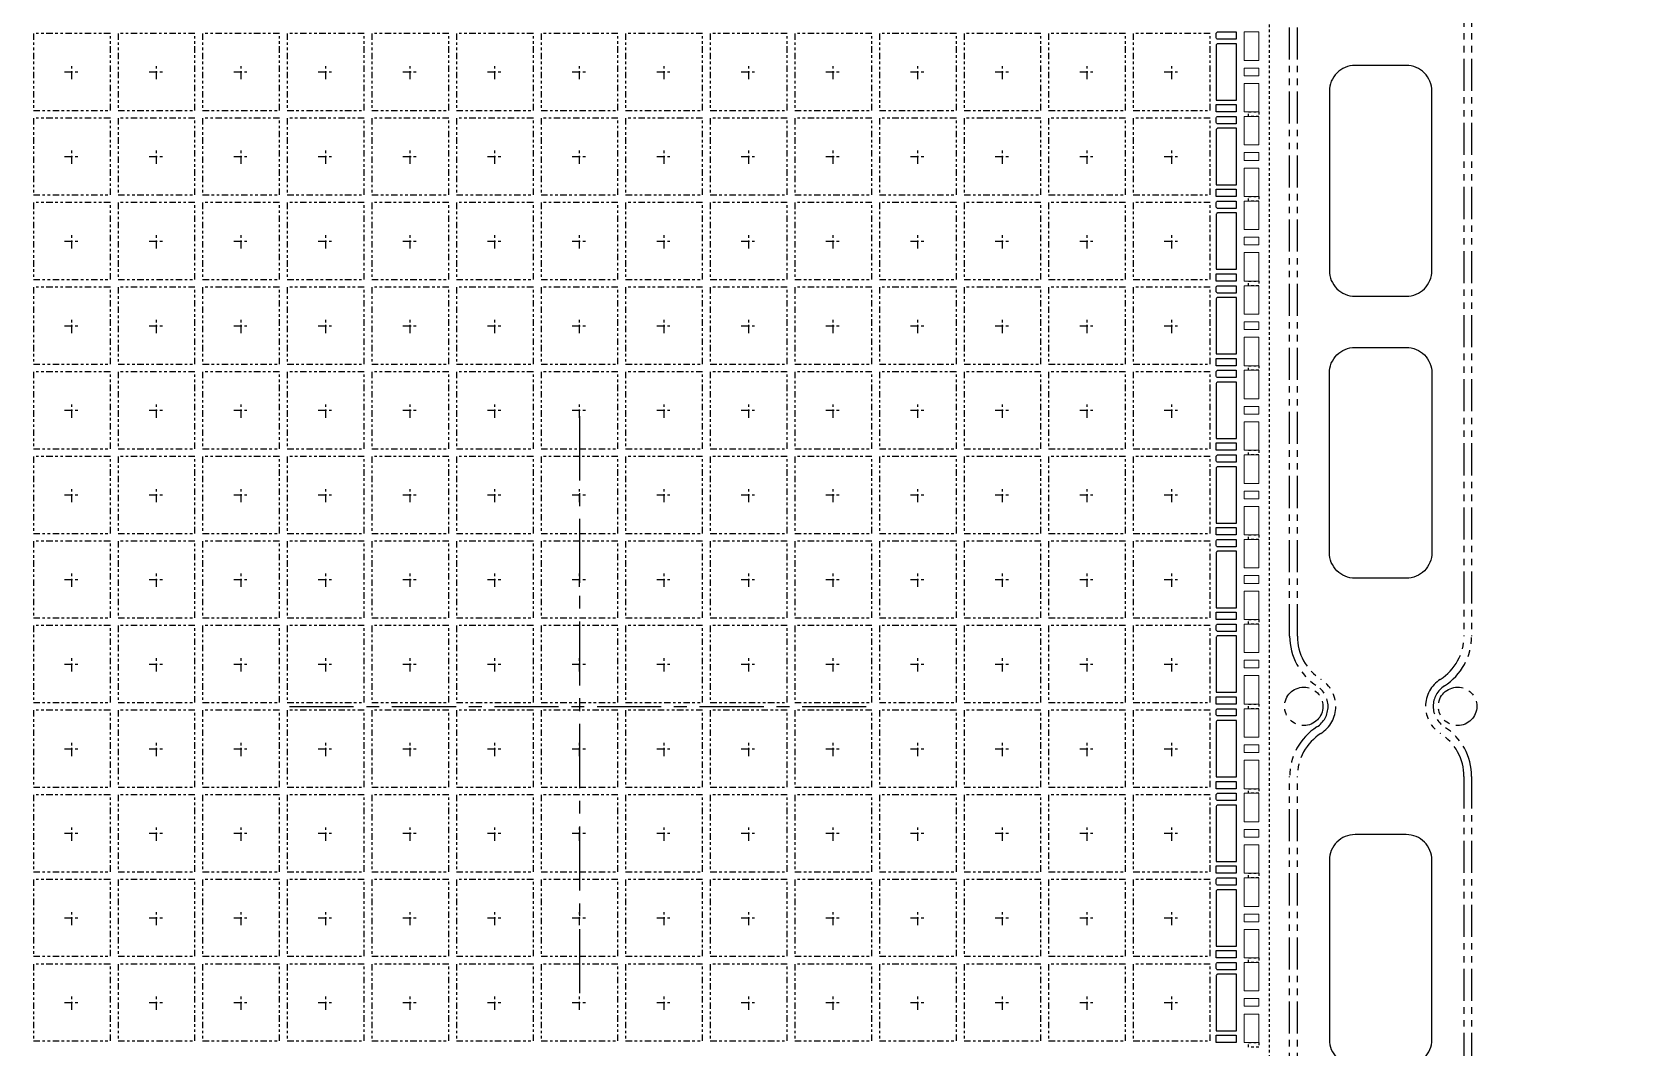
# Model space of a CAD drawing. Extents: x -347 to 20, y -460 to 3.
# Drawn here: x -295.6 to -233.3, y -317 to -277.4 of the extents above; entities that cross this region are included whole.
import ezdxf

# ---------------------------------------------------------------- set-up
doc = ezdxf.new("R2010")
doc.units = 0
doc.header["$MEASUREMENT"] = 0
for name, pattern in [('CENTER', [50.8, 31.75, -6.35, 6.35, -6.35]), ('CENTERX2', [4, 2.5, -0.5, 0.5, -0.5]), ('HIDDEN', [0.375, 0.25, -0.125]), ('PHANTOM', [2.5, 1.25, -0.25, 0.25, -0.25, 0.25, -0.25])]:
    doc.linetypes.add(name, pattern=pattern)
doc.layers.add('1', color=7, linetype='CONTINUOUS')
doc.layers.add('1D', color=4, linetype='CONTINUOUS')

msp = doc.modelspace()

# ---------------------------------------------------------------- linework, layer by layer
at = {"layer": '1'}
for points in [[(-249.3483, -277.7288, -0.4142136), (-249.3983, -277.6788), (-249.3983, -277.4938, -0.4142136), (-249.3483, -277.4438), (-248.6183, -277.4438), (-248.6183, -277.7288)], [(-240.9883, -286.7538), (-240.9883, -279.7538, 0.4142136), (-241.9883, -278.7538), (-243.9883, -278.7538, 0.4142136), (-244.9883, -279.7538), (-244.9883, -286.7538, 0.4142136), (-243.9883, -287.7538), (-241.9883, -287.7538, 0.4142136)], [(-249.3483, -281.0288, -0.4142136), (-249.3983, -280.9788), (-249.3983, -280.7938, -0.4142136), (-249.3483, -280.7438), (-248.6183, -280.7438), (-248.6183, -281.0288)], [(-249.3483, -284.3288, -0.4142136), (-249.3983, -284.2788), (-249.3983, -284.0938, -0.4142136), (-249.3483, -284.0438), (-248.6183, -284.0438), (-248.6183, -284.3288)], [(-249.3483, -287.6288, -0.4142136), (-249.3983, -287.5788), (-249.3983, -287.3938, -0.4142136), (-249.3483, -287.3438), (-248.6183, -287.3438), (-248.6183, -287.6288)], [(-241.9883, -298.7538), (-243.9883, -298.7538, -0.4142136), (-244.9883, -297.7538), (-244.9883, -290.7538, -0.4142136), (-243.9883, -289.7538), (-241.9883, -289.7538, -0.4142136), (-240.9883, -290.7538), (-240.9883, -297.7538, -0.4142136)], [(-249.3483, -290.9288, -0.4142136), (-249.3983, -290.8788), (-249.3983, -290.6938, -0.4142136), (-249.3483, -290.6438), (-248.6183, -290.6438), (-248.6183, -290.9288)], [(-249.3483, -294.2288, -0.4142136), (-249.3983, -294.1788), (-249.3983, -293.9938, -0.4142136), (-249.3483, -293.9438), (-248.6183, -293.9438), (-248.6183, -294.2288)], [(-249.3483, -297.5288, -0.4142136), (-249.3983, -297.4788), (-249.3983, -297.2938, -0.4142136), (-249.3483, -297.2438), (-248.6183, -297.2438), (-248.6183, -297.5288)], [(-249.3483, -300.8288, -0.4142136), (-249.3983, -300.7788), (-249.3983, -300.5938, -0.4142136), (-249.3483, -300.5438), (-248.6183, -300.5438), (-248.6183, -300.8288)], [(-249.3483, -304.1288, -0.4142136), (-249.3983, -304.0788), (-249.3983, -303.8938, -0.4142136), (-249.3483, -303.8438), (-248.6183, -303.8438), (-248.6183, -304.1288)], [(-249.3483, -307.4288, -0.4142136), (-249.3983, -307.3788), (-249.3983, -307.1938, -0.4142136), (-249.3483, -307.1438), (-248.6183, -307.1438), (-248.6183, -307.4288)], [(-243.9883, -317.7538), (-241.9883, -317.7538, 0.4142136), (-240.9883, -316.7538), (-240.9883, -309.7538, 0.4142136), (-241.9883, -308.7538), (-243.9883, -308.7538, 0.4142136), (-244.9883, -309.7538), (-244.9883, -316.7538, 0.4142136)], [(-249.3483, -310.7288, -0.4142136), (-249.3983, -310.6788), (-249.3983, -310.4938, -0.4142136), (-249.3483, -310.4438), (-248.6183, -310.4438), (-248.6183, -310.7288)], [(-249.3483, -314.0288, -0.4142136), (-249.3983, -313.9788), (-249.3983, -313.7938, -0.4142136), (-249.3483, -313.7438), (-248.6183, -313.7438), (-248.6183, -314.0288)]]:
    msp.add_lwpolyline(points, format="xyb", close=True, dxfattribs=at)
at = {"layer": '1', "lineweight": 20}
for points in [[(-247.7383, -278.5538), (-248.3183, -278.5538), (-248.3183, -277.4438), (-247.7383, -277.4438)], [(-247.7383, -279.1538), (-248.3183, -279.1538), (-248.3183, -278.8538), (-247.7383, -278.8538)], [(-248.3183, -279.4538), (-248.3183, -280.5638), (-247.7383, -280.5638), (-247.7383, -279.4538)], [(-247.7383, -281.8538), (-248.3183, -281.8538), (-248.3183, -280.7438), (-247.7383, -280.7438)], [(-247.7383, -282.4538), (-248.3183, -282.4538), (-248.3183, -282.1538), (-247.7383, -282.1538)], [(-248.3183, -282.7538), (-248.3183, -283.8638), (-247.7383, -283.8638), (-247.7383, -282.7538)], [(-247.7383, -285.1538), (-248.3183, -285.1538), (-248.3183, -284.0438), (-247.7383, -284.0438)], [(-247.7383, -285.7538), (-248.3183, -285.7538), (-248.3183, -285.4538), (-247.7383, -285.4538)], [(-248.3183, -286.0538), (-248.3183, -287.1638), (-247.7383, -287.1638), (-247.7383, -286.0538)], [(-247.7383, -288.4538), (-248.3183, -288.4538), (-248.3183, -287.3438), (-247.7383, -287.3438)], [(-247.7383, -289.0538), (-248.3183, -289.0538), (-248.3183, -288.7538), (-247.7383, -288.7538)], [(-248.3183, -289.3538), (-248.3183, -290.4638), (-247.7383, -290.4638), (-247.7383, -289.3538)], [(-247.7383, -291.7538), (-248.3183, -291.7538), (-248.3183, -290.6438), (-247.7383, -290.6438)], [(-247.7383, -292.3538), (-248.3183, -292.3538), (-248.3183, -292.0538), (-247.7383, -292.0538)], [(-248.3183, -292.6538), (-248.3183, -293.7638), (-247.7383, -293.7638), (-247.7383, -292.6538)], [(-247.7383, -295.0538), (-248.3183, -295.0538), (-248.3183, -293.9438), (-247.7383, -293.9438)], [(-247.7383, -295.6538), (-248.3183, -295.6538), (-248.3183, -295.3538), (-247.7383, -295.3538)], [(-248.3183, -295.9538), (-248.3183, -297.0638), (-247.7383, -297.0638), (-247.7383, -295.9538)], [(-247.7383, -298.3538), (-248.3183, -298.3538), (-248.3183, -297.2438), (-247.7383, -297.2438)], [(-247.7383, -298.9538), (-248.3183, -298.9538), (-248.3183, -298.6538), (-247.7383, -298.6538)], [(-248.3183, -299.2538), (-248.3183, -300.3638), (-247.7383, -300.3638), (-247.7383, -299.2538)], [(-247.7383, -301.6538), (-248.3183, -301.6538), (-248.3183, -300.5438), (-247.7383, -300.5438)], [(-247.7383, -302.2538), (-248.3183, -302.2538), (-248.3183, -301.9538), (-247.7383, -301.9538)], [(-248.3183, -302.5538), (-248.3183, -303.6638), (-247.7383, -303.6638), (-247.7383, -302.5538)], [(-247.7383, -304.9538), (-248.3183, -304.9538), (-248.3183, -303.8438), (-247.7383, -303.8438)], [(-247.7383, -305.5538), (-248.3183, -305.5538), (-248.3183, -305.2538), (-247.7383, -305.2538)], [(-248.3183, -305.8538), (-248.3183, -306.9638), (-247.7383, -306.9638), (-247.7383, -305.8538)], [(-247.7383, -308.2538), (-248.3183, -308.2538), (-248.3183, -307.1438), (-247.7383, -307.1438)], [(-247.7383, -308.8538), (-248.3183, -308.8538), (-248.3183, -308.5538), (-247.7383, -308.5538)], [(-248.3183, -309.1538), (-248.3183, -310.2638), (-247.7383, -310.2638), (-247.7383, -309.1538)], [(-247.7383, -311.5538), (-248.3183, -311.5538), (-248.3183, -310.4438), (-247.7383, -310.4438)], [(-247.7383, -312.1538), (-248.3183, -312.1538), (-248.3183, -311.8538), (-247.7383, -311.8538)], [(-248.3183, -312.4538), (-248.3183, -313.5638), (-247.7383, -313.5638), (-247.7383, -312.4538)], [(-247.7383, -314.8538), (-248.3183, -314.8538), (-248.3183, -313.7438), (-247.7383, -313.7438)], [(-247.7383, -315.4538), (-248.3183, -315.4538), (-248.3183, -315.1538), (-247.7383, -315.1538)], [(-248.3183, -315.7538), (-248.3183, -316.8638), (-247.7383, -316.8638), (-247.7383, -315.7538)]]:
    msp.add_lwpolyline(points, close=True, dxfattribs=at)
at = {"layer": '1', "linetype": 'ByBlock'}
for points in [[(-248.6143, -277.9038), (-249.3483, -277.9038, 0.4142136), (-249.3983, -277.9538), (-249.3983, -280.1038), (-248.6143, -280.1038)], [(-248.6143, -281.2038), (-249.3483, -281.2038, 0.4142136), (-249.3983, -281.2538), (-249.3983, -283.4038), (-248.6143, -283.4038)], [(-248.6143, -284.5038), (-249.3483, -284.5038, 0.4142136), (-249.3983, -284.5538), (-249.3983, -286.7038), (-248.6143, -286.7038)], [(-248.6143, -287.8038), (-249.3483, -287.8038, 0.4142136), (-249.3983, -287.8538), (-249.3983, -290.0038), (-248.6143, -290.0038)], [(-248.6143, -291.1038), (-249.3483, -291.1038, 0.4142136), (-249.3983, -291.1538), (-249.3983, -293.3038), (-248.6143, -293.3038)], [(-248.6143, -294.4038), (-249.3483, -294.4038, 0.4142136), (-249.3983, -294.4538), (-249.3983, -296.6038), (-248.6143, -296.6038)], [(-248.6143, -297.7038), (-249.3483, -297.7038, 0.4142136), (-249.3983, -297.7538), (-249.3983, -299.9038), (-248.6143, -299.9038)], [(-248.6143, -301.0038), (-249.3483, -301.0038, 0.4142136), (-249.3983, -301.0538), (-249.3983, -303.2038), (-248.6143, -303.2038)], [(-248.6143, -304.3038), (-249.3483, -304.3038, 0.4142136), (-249.3983, -304.3538), (-249.3983, -306.5038), (-248.6143, -306.5038)], [(-248.6143, -307.6038), (-249.3483, -307.6038, 0.4142136), (-249.3983, -307.6538), (-249.3983, -309.8038), (-248.6143, -309.8038)], [(-248.6143, -310.9038), (-249.3483, -310.9038, 0.4142136), (-249.3983, -310.9538), (-249.3983, -313.1038), (-248.6143, -313.1038)], [(-248.6143, -314.2038), (-249.3483, -314.2038, 0.4142136), (-249.3983, -314.2538), (-249.3983, -316.4038), (-248.6143, -316.4038)]]:
    msp.add_lwpolyline(points, format="xyb", close=True, dxfattribs=at)
at = {"layer": '1'}
for points in [[(-249.3983, -280.2788), (-248.6183, -280.2788), (-248.6183, -280.5638), (-249.3983, -280.5638)], [(-249.3983, -283.5788), (-248.6183, -283.5788), (-248.6183, -283.8638), (-249.3983, -283.8638)], [(-249.3983, -286.8788), (-248.6183, -286.8788), (-248.6183, -287.1638), (-249.3983, -287.1638)], [(-249.3983, -290.1788), (-248.6183, -290.1788), (-248.6183, -290.4638), (-249.3983, -290.4638)], [(-249.3983, -293.4788), (-248.6183, -293.4788), (-248.6183, -293.7638), (-249.3983, -293.7638)], [(-249.3983, -296.7788), (-248.6183, -296.7788), (-248.6183, -297.0638), (-249.3983, -297.0638)], [(-249.3983, -300.0788), (-248.6183, -300.0788), (-248.6183, -300.3638), (-249.3983, -300.3638)], [(-249.3983, -303.3788), (-248.6183, -303.3788), (-248.6183, -303.6638), (-249.3983, -303.6638)], [(-249.3983, -306.6788), (-248.6183, -306.6788), (-248.6183, -306.9638), (-249.3983, -306.9638)], [(-249.3983, -309.9788), (-248.6183, -309.9788), (-248.6183, -310.2638), (-249.3983, -310.2638)], [(-249.3983, -313.2788), (-248.6183, -313.2788), (-248.6183, -313.5638), (-249.3983, -313.5638)], [(-249.3983, -316.5788), (-248.6183, -316.5788), (-248.6183, -316.8638), (-249.3983, -316.8638)]]:
    msp.add_lwpolyline(points, close=True, dxfattribs=at)
at = {"layer": '1D', "linetype": 'CENTER', "ltscale": 0.01}
for p, q in [((-294.0383, -279.2926), (-294.0383, -278.7151)), ((-290.7383, -279.2926), (-290.7383, -278.7151)), ((-287.4383, -279.2926), (-287.4383, -278.7151)), ((-284.1383, -279.2926), (-284.1383, -278.7151)), ((-280.8383, -279.2926), (-280.8383, -278.7151)), ((-277.5383, -279.2926), (-277.5383, -278.7151)), ((-274.2383, -279.2926), (-274.2383, -278.7151)), ((-270.9383, -279.2926), (-270.9383, -278.7151)), ((-267.6383, -279.2926), (-267.6383, -278.7151)), ((-264.3383, -279.2926), (-264.3383, -278.7151)), ((-261.0383, -279.2926), (-261.0383, -278.7151)), ((-257.7383, -279.2926), (-257.7383, -278.7151)), ((-254.4383, -279.2926), (-254.4383, -278.7151)), ((-251.1383, -279.2926), (-251.1383, -278.7151)), ((-294.3271, -279.0038), (-293.7496, -279.0038)), ((-291.0271, -279.0038), (-290.4496, -279.0038)), ((-287.7271, -279.0038), (-287.1496, -279.0038)), ((-284.4271, -279.0038), (-283.8496, -279.0038)), ((-281.1271, -279.0038), (-280.5496, -279.0038)), ((-277.8271, -279.0038), (-277.2496, -279.0038)), ((-274.5271, -279.0038), (-273.9496, -279.0038)), ((-271.2271, -279.0038), (-270.6496, -279.0038)), ((-267.9271, -279.0038), (-267.3496, -279.0038)), ((-264.6271, -279.0038), (-264.0496, -279.0038)), ((-261.3271, -279.0038), (-260.7496, -279.0038)), ((-258.0271, -279.0038), (-257.4496, -279.0038)), ((-254.7271, -279.0038), (-254.1496, -279.0038)), ((-251.4271, -279.0038), (-250.8496, -279.0038)), ((-294.0383, -282.5926), (-294.0383, -282.0151)), ((-290.7383, -282.5926), (-290.7383, -282.0151)), ((-287.4383, -282.5926), (-287.4383, -282.0151)), ((-284.1383, -282.5926), (-284.1383, -282.0151)), ((-280.8383, -282.5926), (-280.8383, -282.0151)), ((-277.5383, -282.5926), (-277.5383, -282.0151)), ((-274.2383, -282.5926), (-274.2383, -282.0151)), ((-270.9383, -282.5926), (-270.9383, -282.0151)), ((-267.6383, -282.5926), (-267.6383, -282.0151)), ((-264.3383, -282.5926), (-264.3383, -282.0151)), ((-261.0383, -282.5926), (-261.0383, -282.0151)), ((-257.7383, -282.5926), (-257.7383, -282.0151)), ((-254.4383, -282.5926), (-254.4383, -282.0151)), ((-251.1383, -282.5926), (-251.1383, -282.0151)), ((-294.3271, -282.3038), (-293.7496, -282.3038)), ((-291.0271, -282.3038), (-290.4496, -282.3038)), ((-287.7271, -282.3038), (-287.1496, -282.3038)), ((-284.4271, -282.3038), (-283.8496, -282.3038)), ((-281.1271, -282.3038), (-280.5496, -282.3038)), ((-277.8271, -282.3038), (-277.2496, -282.3038)), ((-274.5271, -282.3038), (-273.9496, -282.3038)), ((-271.2271, -282.3038), (-270.6496, -282.3038)), ((-267.9271, -282.3038), (-267.3496, -282.3038)), ((-264.6271, -282.3038), (-264.0496, -282.3038)), ((-261.3271, -282.3038), (-260.7496, -282.3038)), ((-258.0271, -282.3038), (-257.4496, -282.3038)), ((-254.7271, -282.3038), (-254.1496, -282.3038)), ((-251.4271, -282.3038), (-250.8496, -282.3038)), ((-294.3271, -285.6038), (-293.7496, -285.6038)), ((-294.0383, -285.8926), (-294.0383, -285.3151)), ((-291.0271, -285.6038), (-290.4496, -285.6038)), ((-290.7383, -285.8926), (-290.7383, -285.3151)), ((-287.7271, -285.6038), (-287.1496, -285.6038)), ((-287.4383, -285.8926), (-287.4383, -285.3151)), ((-284.4271, -285.6038), (-283.8496, -285.6038)), ((-284.1383, -285.8926), (-284.1383, -285.3151)), ((-281.1271, -285.6038), (-280.5496, -285.6038)), ((-280.8383, -285.8926), (-280.8383, -285.3151)), ((-277.8271, -285.6038), (-277.2496, -285.6038)), ((-277.5383, -285.8926), (-277.5383, -285.3151)), ((-274.5271, -285.6038), (-273.9496, -285.6038)), ((-274.2383, -285.8926), (-274.2383, -285.3151)), ((-271.2271, -285.6038), (-270.6496, -285.6038)), ((-270.9383, -285.8926), (-270.9383, -285.3151)), ((-267.9271, -285.6038), (-267.3496, -285.6038)), ((-267.6383, -285.8926), (-267.6383, -285.3151)), ((-264.6271, -285.6038), (-264.0496, -285.6038)), ((-264.3383, -285.8926), (-264.3383, -285.3151)), ((-261.3271, -285.6038), (-260.7496, -285.6038)), ((-261.0383, -285.8926), (-261.0383, -285.3151)), ((-258.0271, -285.6038), (-257.4496, -285.6038)), ((-257.7383, -285.8926), (-257.7383, -285.3151)), ((-254.7271, -285.6038), (-254.1496, -285.6038)), ((-254.4383, -285.8926), (-254.4383, -285.3151)), ((-251.4271, -285.6038), (-250.8496, -285.6038)), ((-251.1383, -285.8926), (-251.1383, -285.3151)), ((-294.0383, -289.1926), (-294.0383, -288.6151)), ((-290.7383, -289.1926), (-290.7383, -288.6151)), ((-287.4383, -289.1926), (-287.4383, -288.6151)), ((-284.1383, -289.1926), (-284.1383, -288.6151)), ((-280.8383, -289.1926), (-280.8383, -288.6151)), ((-277.5383, -289.1926), (-277.5383, -288.6151)), ((-274.2383, -289.1926), (-274.2383, -288.6151)), ((-270.9383, -289.1926), (-270.9383, -288.6151)), ((-267.6383, -289.1926), (-267.6383, -288.6151)), ((-264.3383, -289.1926), (-264.3383, -288.6151)), ((-261.0383, -289.1926), (-261.0383, -288.6151)), ((-257.7383, -289.1926), (-257.7383, -288.6151)), ((-254.4383, -289.1926), (-254.4383, -288.6151)), ((-251.1383, -289.1926), (-251.1383, -288.6151)), ((-294.3271, -288.9038), (-293.7496, -288.9038)), ((-291.0271, -288.9038), (-290.4496, -288.9038)), ((-287.7271, -288.9038), (-287.1496, -288.9038)), ((-284.4271, -288.9038), (-283.8496, -288.9038)), ((-281.1271, -288.9038), (-280.5496, -288.9038)), ((-277.8271, -288.9038), (-277.2496, -288.9038)), ((-274.5271, -288.9038), (-273.9496, -288.9038)), ((-271.2271, -288.9038), (-270.6496, -288.9038)), ((-267.9271, -288.9038), (-267.3496, -288.9038)), ((-264.6271, -288.9038), (-264.0496, -288.9038)), ((-261.3271, -288.9038), (-260.7496, -288.9038)), ((-258.0271, -288.9038), (-257.4496, -288.9038)), ((-254.7271, -288.9038), (-254.1496, -288.9038)), ((-251.4271, -288.9038), (-250.8496, -288.9038)), ((-294.0383, -292.4926), (-294.0383, -291.9151)), ((-290.7383, -292.4926), (-290.7383, -291.9151)), ((-287.4383, -292.4926), (-287.4383, -291.9151)), ((-284.1383, -292.4926), (-284.1383, -291.9151)), ((-280.8383, -292.4926), (-280.8383, -291.9151)), ((-277.5383, -292.4926), (-277.5383, -291.9151)), ((-274.2383, -292.4926), (-274.2383, -291.9151)), ((-270.9383, -292.4926), (-270.9383, -291.9151)), ((-267.6383, -292.4926), (-267.6383, -291.9151)), ((-264.3383, -292.4926), (-264.3383, -291.9151)), ((-261.0383, -292.4926), (-261.0383, -291.9151)), ((-257.7383, -292.4926), (-257.7383, -291.9151)), ((-254.4383, -292.4926), (-254.4383, -291.9151)), ((-251.1383, -292.4926), (-251.1383, -291.9151)), ((-294.3271, -292.2038), (-293.7496, -292.2038)), ((-291.0271, -292.2038), (-290.4496, -292.2038)), ((-287.7271, -292.2038), (-287.1496, -292.2038)), ((-284.4271, -292.2038), (-283.8496, -292.2038)), ((-281.1271, -292.2038), (-280.5496, -292.2038)), ((-277.8271, -292.2038), (-277.2496, -292.2038)), ((-274.5271, -292.2038), (-273.9496, -292.2038)), ((-271.2271, -292.2038), (-270.6496, -292.2038)), ((-267.9271, -292.2038), (-267.3496, -292.2038)), ((-264.6271, -292.2038), (-264.0496, -292.2038)), ((-261.3271, -292.2038), (-260.7496, -292.2038)), ((-258.0271, -292.2038), (-257.4496, -292.2038)), ((-254.7271, -292.2038), (-254.1496, -292.2038)), ((-251.4271, -292.2038), (-250.8496, -292.2038)), ((-294.3271, -295.5038), (-293.7496, -295.5038)), ((-294.0383, -295.7926), (-294.0383, -295.2151)), ((-291.0271, -295.5038), (-290.4496, -295.5038)), ((-290.7383, -295.7926), (-290.7383, -295.2151)), ((-287.7271, -295.5038), (-287.1496, -295.5038)), ((-287.4383, -295.7926), (-287.4383, -295.2151)), ((-284.4271, -295.5038), (-283.8496, -295.5038)), ((-284.1383, -295.7926), (-284.1383, -295.2151)), ((-281.1271, -295.5038), (-280.5496, -295.5038)), ((-280.8383, -295.7926), (-280.8383, -295.2151)), ((-277.8271, -295.5038), (-277.2496, -295.5038)), ((-277.5383, -295.7926), (-277.5383, -295.2151)), ((-274.5271, -295.5038), (-273.9496, -295.5038)), ((-274.2383, -295.7926), (-274.2383, -295.2151)), ((-271.2271, -295.5038), (-270.6496, -295.5038)), ((-270.9383, -295.7926), (-270.9383, -295.2151)), ((-267.9271, -295.5038), (-267.3496, -295.5038)), ((-267.6383, -295.7926), (-267.6383, -295.2151)), ((-264.6271, -295.5038), (-264.0496, -295.5038)), ((-264.3383, -295.7926), (-264.3383, -295.2151)), ((-261.3271, -295.5038), (-260.7496, -295.5038)), ((-261.0383, -295.7926), (-261.0383, -295.2151)), ((-258.0271, -295.5038), (-257.4496, -295.5038)), ((-257.7383, -295.7926), (-257.7383, -295.2151)), ((-254.7271, -295.5038), (-254.1496, -295.5038)), ((-254.4383, -295.7926), (-254.4383, -295.2151)), ((-251.4271, -295.5038), (-250.8496, -295.5038)), ((-251.1383, -295.7926), (-251.1383, -295.2151)), ((-294.3271, -298.8038), (-293.7496, -298.8038)), ((-294.0383, -299.0926), (-294.0383, -298.5151)), ((-291.0271, -298.8038), (-290.4496, -298.8038)), ((-290.7383, -299.0926), (-290.7383, -298.5151)), ((-287.7271, -298.8038), (-287.1496, -298.8038)), ((-287.4383, -299.0926), (-287.4383, -298.5151)), ((-284.4271, -298.8038), (-283.8496, -298.8038)), ((-284.1383, -299.0926), (-284.1383, -298.5151)), ((-281.1271, -298.8038), (-280.5496, -298.8038)), ((-280.8383, -299.0926), (-280.8383, -298.5151)), ((-277.8271, -298.8038), (-277.2496, -298.8038)), ((-277.5383, -299.0926), (-277.5383, -298.5151)), ((-274.5271, -298.8038), (-273.9496, -298.8038)), ((-274.2383, -299.0926), (-274.2383, -298.5151)), ((-271.2271, -298.8038), (-270.6496, -298.8038)), ((-270.9383, -299.0926), (-270.9383, -298.5151)), ((-267.9271, -298.8038), (-267.3496, -298.8038)), ((-267.6383, -299.0926), (-267.6383, -298.5151)), ((-264.6271, -298.8038), (-264.0496, -298.8038)), ((-264.3383, -299.0926), (-264.3383, -298.5151)), ((-261.3271, -298.8038), (-260.7496, -298.8038)), ((-261.0383, -299.0926), (-261.0383, -298.5151)), ((-258.0271, -298.8038), (-257.4496, -298.8038)), ((-257.7383, -299.0926), (-257.7383, -298.5151)), ((-254.7271, -298.8038), (-254.1496, -298.8038)), ((-254.4383, -299.0926), (-254.4383, -298.5151)), ((-251.4271, -298.8038), (-250.8496, -298.8038)), ((-251.1383, -299.0926), (-251.1383, -298.5151)), ((-294.0383, -302.3926), (-294.0383, -301.8151)), ((-290.7383, -302.3926), (-290.7383, -301.8151)), ((-287.4383, -302.3926), (-287.4383, -301.8151)), ((-284.1383, -302.3926), (-284.1383, -301.8151)), ((-280.8383, -302.3926), (-280.8383, -301.8151)), ((-277.5383, -302.3926), (-277.5383, -301.8151)), ((-274.2383, -302.3926), (-274.2383, -301.8151)), ((-270.9383, -302.3926), (-270.9383, -301.8151)), ((-267.6383, -302.3926), (-267.6383, -301.8151)), ((-264.3383, -302.3926), (-264.3383, -301.8151)), ((-261.0383, -302.3926), (-261.0383, -301.8151)), ((-257.7383, -302.3926), (-257.7383, -301.8151)), ((-254.4383, -302.3926), (-254.4383, -301.8151)), ((-251.1383, -302.3926), (-251.1383, -301.8151)), ((-294.3271, -302.1038), (-293.7496, -302.1038)), ((-291.0271, -302.1038), (-290.4496, -302.1038)), ((-287.7271, -302.1038), (-287.1496, -302.1038)), ((-284.4271, -302.1038), (-283.8496, -302.1038)), ((-281.1271, -302.1038), (-280.5496, -302.1038)), ((-277.8271, -302.1038), (-277.2496, -302.1038)), ((-274.5271, -302.1038), (-273.9496, -302.1038)), ((-271.2271, -302.1038), (-270.6496, -302.1038)), ((-267.9271, -302.1038), (-267.3496, -302.1038)), ((-264.6271, -302.1038), (-264.0496, -302.1038)), ((-261.3271, -302.1038), (-260.7496, -302.1038)), ((-258.0271, -302.1038), (-257.4496, -302.1038)), ((-254.7271, -302.1038), (-254.1496, -302.1038)), ((-251.4271, -302.1038), (-250.8496, -302.1038)), ((-294.3271, -305.4038), (-293.7496, -305.4038)), ((-294.0383, -305.6926), (-294.0383, -305.1151)), ((-291.0271, -305.4038), (-290.4496, -305.4038)), ((-290.7383, -305.6926), (-290.7383, -305.1151)), ((-287.7271, -305.4038), (-287.1496, -305.4038)), ((-287.4383, -305.6926), (-287.4383, -305.1151)), ((-284.4271, -305.4038), (-283.8496, -305.4038)), ((-284.1383, -305.6926), (-284.1383, -305.1151)), ((-281.1271, -305.4038), (-280.5496, -305.4038)), ((-280.8383, -305.6926), (-280.8383, -305.1151)), ((-277.8271, -305.4038), (-277.2496, -305.4038)), ((-277.5383, -305.6926), (-277.5383, -305.1151)), ((-274.5271, -305.4038), (-273.9496, -305.4038)), ((-274.2383, -305.6926), (-274.2383, -305.1151)), ((-271.2271, -305.4038), (-270.6496, -305.4038)), ((-270.9383, -305.6926), (-270.9383, -305.1151)), ((-267.9271, -305.4038), (-267.3496, -305.4038)), ((-267.6383, -305.6926), (-267.6383, -305.1151)), ((-264.6271, -305.4038), (-264.0496, -305.4038)), ((-264.3383, -305.6926), (-264.3383, -305.1151)), ((-261.3271, -305.4038), (-260.7496, -305.4038)), ((-261.0383, -305.6926), (-261.0383, -305.1151)), ((-258.0271, -305.4038), (-257.4496, -305.4038)), ((-257.7383, -305.6926), (-257.7383, -305.1151)), ((-254.7271, -305.4038), (-254.1496, -305.4038)), ((-254.4383, -305.6926), (-254.4383, -305.1151)), ((-251.4271, -305.4038), (-250.8496, -305.4038)), ((-251.1383, -305.6926), (-251.1383, -305.1151)), ((-294.3271, -308.7038), (-293.7496, -308.7038)), ((-294.0383, -308.9926), (-294.0383, -308.4151)), ((-291.0271, -308.7038), (-290.4496, -308.7038)), ((-290.7383, -308.9926), (-290.7383, -308.4151)), ((-287.7271, -308.7038), (-287.1496, -308.7038)), ((-287.4383, -308.9926), (-287.4383, -308.4151)), ((-284.4271, -308.7038), (-283.8496, -308.7038)), ((-284.1383, -308.9926), (-284.1383, -308.4151)), ((-281.1271, -308.7038), (-280.5496, -308.7038)), ((-280.8383, -308.9926), (-280.8383, -308.4151)), ((-277.8271, -308.7038), (-277.2496, -308.7038)), ((-277.5383, -308.9926), (-277.5383, -308.4151)), ((-274.5271, -308.7038), (-273.9496, -308.7038)), ((-274.2383, -308.9926), (-274.2383, -308.4151)), ((-271.2271, -308.7038), (-270.6496, -308.7038)), ((-270.9383, -308.9926), (-270.9383, -308.4151)), ((-267.9271, -308.7038), (-267.3496, -308.7038)), ((-267.6383, -308.9926), (-267.6383, -308.4151)), ((-264.6271, -308.7038), (-264.0496, -308.7038)), ((-264.3383, -308.9926), (-264.3383, -308.4151)), ((-261.3271, -308.7038), (-260.7496, -308.7038)), ((-261.0383, -308.9926), (-261.0383, -308.4151)), ((-258.0271, -308.7038), (-257.4496, -308.7038)), ((-257.7383, -308.9926), (-257.7383, -308.4151)), ((-254.7271, -308.7038), (-254.1496, -308.7038)), ((-254.4383, -308.9926), (-254.4383, -308.4151)), ((-251.4271, -308.7038), (-250.8496, -308.7038)), ((-251.1383, -308.9926), (-251.1383, -308.4151)), ((-294.0383, -312.2926), (-294.0383, -311.7151)), ((-290.7383, -312.2926), (-290.7383, -311.7151)), ((-287.4383, -312.2926), (-287.4383, -311.7151)), ((-284.1383, -312.2926), (-284.1383, -311.7151)), ((-280.8383, -312.2926), (-280.8383, -311.7151)), ((-277.5383, -312.2926), (-277.5383, -311.7151)), ((-274.2383, -312.2926), (-274.2383, -311.7151)), ((-270.9383, -312.2926), (-270.9383, -311.7151)), ((-267.6383, -312.2926), (-267.6383, -311.7151)), ((-264.3383, -312.2926), (-264.3383, -311.7151)), ((-261.0383, -312.2926), (-261.0383, -311.7151)), ((-257.7383, -312.2926), (-257.7383, -311.7151)), ((-254.4383, -312.2926), (-254.4383, -311.7151)), ((-251.1383, -312.2926), (-251.1383, -311.7151)), ((-294.3271, -312.0038), (-293.7496, -312.0038)), ((-291.0271, -312.0038), (-290.4496, -312.0038)), ((-287.7271, -312.0038), (-287.1496, -312.0038)), ((-284.4271, -312.0038), (-283.8496, -312.0038)), ((-281.1271, -312.0038), (-280.5496, -312.0038)), ((-277.8271, -312.0038), (-277.2496, -312.0038)), ((-274.5271, -312.0038), (-273.9496, -312.0038)), ((-271.2271, -312.0038), (-270.6496, -312.0038)), ((-267.9271, -312.0038), (-267.3496, -312.0038)), ((-264.6271, -312.0038), (-264.0496, -312.0038)), ((-261.3271, -312.0038), (-260.7496, -312.0038)), ((-258.0271, -312.0038), (-257.4496, -312.0038)), ((-254.7271, -312.0038), (-254.1496, -312.0038)), ((-251.4271, -312.0038), (-250.8496, -312.0038)), ((-294.0383, -315.5926), (-294.0383, -315.0151)), ((-290.7383, -315.5926), (-290.7383, -315.0151)), ((-287.4383, -315.5926), (-287.4383, -315.0151)), ((-284.1383, -315.5926), (-284.1383, -315.0151)), ((-280.8383, -315.5926), (-280.8383, -315.0151)), ((-277.5383, -315.5926), (-277.5383, -315.0151)), ((-274.2383, -315.5926), (-274.2383, -315.0151)), ((-270.9383, -315.5926), (-270.9383, -315.0151)), ((-267.6383, -315.5926), (-267.6383, -315.0151)), ((-264.3383, -315.5926), (-264.3383, -315.0151)), ((-261.0383, -315.5926), (-261.0383, -315.0151)), ((-257.7383, -315.5926), (-257.7383, -315.0151)), ((-254.4383, -315.5926), (-254.4383, -315.0151)), ((-251.1383, -315.5926), (-251.1383, -315.0151)), ((-294.3271, -315.3038), (-293.7496, -315.3038)), ((-291.0271, -315.3038), (-290.4496, -315.3038)), ((-287.7271, -315.3038), (-287.1496, -315.3038)), ((-284.4271, -315.3038), (-283.8496, -315.3038)), ((-281.1271, -315.3038), (-280.5496, -315.3038)), ((-277.8271, -315.3038), (-277.2496, -315.3038)), ((-274.5271, -315.3038), (-273.9496, -315.3038)), ((-271.2271, -315.3038), (-270.6496, -315.3038)), ((-267.9271, -315.3038), (-267.3496, -315.3038)), ((-264.6271, -315.3038), (-264.0496, -315.3038)), ((-261.3271, -315.3038), (-260.7496, -315.3038)), ((-258.0271, -315.3038), (-257.4496, -315.3038)), ((-254.7271, -315.3038), (-254.1496, -315.3038)), ((-251.4271, -315.3038), (-250.8496, -315.3038))]:
    msp.add_line(p, q, dxfattribs=at)
at = {"layer": '1D', "linetype": 'CENTERX2'}
for p, q in [((-274.2383, -292.4386), (-274.2383, -315.0691)), ((-285.5536, -303.7538), (-262.9231, -303.7538))]:
    msp.add_line(p, q, dxfattribs=at)
at = {"layer": '1D', "color": 2, "linetype": 'PHANTOM'}
for points in [[(-247.2383, -272.2538), (-301.2383, -272.2538, -0.0990195), (-302.0076, -272.1, 0.9166595), (-303.1614, -274.3072, -0.2559241), (-302.2383, -275.9925), (-302.2383, -301.0152, -0.2559241), (-303.1614, -302.7005, 0.5477226), (-303.1614, -304.8072, -0.2559241), (-302.2383, -306.4925), (-302.2383, -331.5152, -0.2559241), (-303.1614, -333.2005, 0.9166595), (-302.0076, -335.4077, -0.0990195), (-301.2383, -335.2538), (-247.2383, -335.2538, -0.0990195), (-246.4691, -335.4077, 0.9166595), (-245.3153, -333.2005, -0.2559241), (-246.2383, -331.5152), (-246.2383, -306.4925, -0.2559241), (-245.3153, -304.8072, 0.5477226), (-245.3153, -302.7005, -0.2559241), (-246.2383, -301.0152), (-246.2383, -275.9925, -0.2559241), (-245.3153, -274.3072, 0.9166595), (-246.4691, -272.1, -0.0990195)], [(-184.7383, -272.2538), (-238.7383, -272.2538, -0.0990195), (-239.5076, -272.1, 0.9166595), (-240.6614, -274.3072, -0.2559241), (-239.7383, -275.9925), (-239.7383, -301.0152, -0.2559241), (-240.6614, -302.7005, 0.5477226), (-240.6614, -304.8072, -0.2559241), (-239.7383, -306.4925), (-239.7383, -331.5152, -0.2559241), (-240.6614, -333.2005, 0.9166595), (-239.5076, -335.4077, -0.0990195), (-238.7383, -335.2538), (-184.7383, -335.2538, -0.0990195), (-183.9691, -335.4077, 0.9166595), (-182.8153, -333.2005, -0.2559241), (-183.7383, -331.5152), (-183.7383, -306.4925, -0.2559241), (-182.8153, -304.8072, 0.5477226), (-182.8153, -302.7005, -0.2559241), (-183.7383, -301.0152), (-183.7383, -275.9925, -0.2559241), (-182.8153, -274.3072, 0.9166595), (-183.9691, -272.1, -0.0990195)], [(-247.2383, -272.5538), (-301.2383, -272.5538, -0.0990195), (-302.1229, -272.3769, 0.9166595), (-302.9999, -274.0544, -0.2559241), (-301.9383, -275.9925), (-301.9383, -301.0152, -0.2559241), (-302.9999, -302.9533, 0.5477226), (-302.9999, -304.5544, -0.2559241), (-301.9383, -306.4925), (-301.9383, -331.5152, -0.2559241), (-302.9999, -333.4533, 0.9166595), (-302.1229, -335.1308, -0.0990195), (-301.2383, -334.9538), (-247.2383, -334.9538, -0.0990195), (-246.3537, -335.1308, 0.9166595), (-245.4768, -333.4533, -0.2559241), (-246.5383, -331.5152), (-246.5383, -306.4925, -0.2559241), (-245.4768, -304.5544, 0.5477226), (-245.4768, -302.9533, -0.2559241), (-246.5383, -301.0152), (-246.5383, -275.9925, -0.2559241), (-245.4768, -274.0544, 0.9166595), (-246.3537, -272.3769, -0.0990195)], [(-184.7383, -272.5538), (-238.7383, -272.5538, -0.0990195), (-239.6229, -272.3769, 0.9166595), (-240.4999, -274.0544, -0.2559241), (-239.4383, -275.9925), (-239.4383, -301.0152, -0.2559241), (-240.4999, -302.9533, 0.5477226), (-240.4999, -304.5544, -0.2559241), (-239.4383, -306.4925), (-239.4383, -331.5152, -0.2559241), (-240.4999, -333.4533, 0.9166595), (-239.6229, -335.1308, -0.0990195), (-238.7383, -334.9538), (-184.7383, -334.9538, -0.0990195), (-183.8537, -335.1308, 0.9166595), (-182.9768, -333.4533, -0.2559241), (-184.0383, -331.5152), (-184.0383, -306.4925, -0.2559241), (-182.9768, -304.5544, 0.5477226), (-182.9768, -302.9533, -0.2559241), (-184.0383, -301.0152), (-184.0383, -275.9925, -0.2559241), (-182.9768, -274.0544, 0.9166595), (-183.8537, -272.3769, -0.0990195)]]:
    msp.add_lwpolyline(points, format="xyb", close=True, dxfattribs=at)
at = {"layer": '1D', "linetype": 'HIDDEN', "ltscale": 0.2}
msp.add_lwpolyline([(-247.3383, -272.9538), (-247.3383, -334.5538)], dxfattribs=at)
at = {"layer": '1D', "color": 2, "linetype": 'PHANTOM', "ltscale": 0.2}
for points in [[(-292.5383, -280.5038), (-292.5383, -277.5038), (-295.5383, -277.5038), (-295.5383, -280.5038)], [(-289.2383, -280.5038), (-289.2383, -277.5038), (-292.2383, -277.5038), (-292.2383, -280.5038)], [(-285.9383, -280.5038), (-285.9383, -277.5038), (-288.9383, -277.5038), (-288.9383, -280.5038)], [(-282.6383, -280.5038), (-282.6383, -277.5038), (-285.6383, -277.5038), (-285.6383, -280.5038)], [(-279.3383, -280.5038), (-279.3383, -277.5038), (-282.3383, -277.5038), (-282.3383, -280.5038)], [(-276.0383, -280.5038), (-276.0383, -277.5038), (-279.0383, -277.5038), (-279.0383, -280.5038)], [(-272.7383, -280.5038), (-272.7383, -277.5038), (-275.7383, -277.5038), (-275.7383, -280.5038)], [(-269.4383, -280.5038), (-269.4383, -277.5038), (-272.4383, -277.5038), (-272.4383, -280.5038)], [(-266.1383, -280.5038), (-266.1383, -277.5038), (-269.1383, -277.5038), (-269.1383, -280.5038)], [(-262.8383, -280.5038), (-262.8383, -277.5038), (-265.8383, -277.5038), (-265.8383, -280.5038)], [(-259.5383, -280.5038), (-259.5383, -277.5038), (-262.5383, -277.5038), (-262.5383, -280.5038)], [(-256.2383, -280.5038), (-256.2383, -277.5038), (-259.2383, -277.5038), (-259.2383, -280.5038)], [(-252.9383, -280.5038), (-252.9383, -277.5038), (-255.9383, -277.5038), (-255.9383, -280.5038)], [(-249.6383, -280.5038), (-249.6383, -277.5038), (-252.6383, -277.5038), (-252.6383, -280.5038)], [(-292.5383, -283.8038), (-292.5383, -280.8038), (-295.5383, -280.8038), (-295.5383, -283.8038)], [(-289.2383, -283.8038), (-289.2383, -280.8038), (-292.2383, -280.8038), (-292.2383, -283.8038)], [(-285.9383, -283.8038), (-285.9383, -280.8038), (-288.9383, -280.8038), (-288.9383, -283.8038)], [(-282.6383, -283.8038), (-282.6383, -280.8038), (-285.6383, -280.8038), (-285.6383, -283.8038)], [(-279.3383, -283.8038), (-279.3383, -280.8038), (-282.3383, -280.8038), (-282.3383, -283.8038)], [(-276.0383, -283.8038), (-276.0383, -280.8038), (-279.0383, -280.8038), (-279.0383, -283.8038)], [(-272.7383, -283.8038), (-272.7383, -280.8038), (-275.7383, -280.8038), (-275.7383, -283.8038)], [(-269.4383, -283.8038), (-269.4383, -280.8038), (-272.4383, -280.8038), (-272.4383, -283.8038)], [(-266.1383, -283.8038), (-266.1383, -280.8038), (-269.1383, -280.8038), (-269.1383, -283.8038)], [(-262.8383, -283.8038), (-262.8383, -280.8038), (-265.8383, -280.8038), (-265.8383, -283.8038)], [(-259.5383, -283.8038), (-259.5383, -280.8038), (-262.5383, -280.8038), (-262.5383, -283.8038)], [(-256.2383, -283.8038), (-256.2383, -280.8038), (-259.2383, -280.8038), (-259.2383, -283.8038)], [(-252.9383, -283.8038), (-252.9383, -280.8038), (-255.9383, -280.8038), (-255.9383, -283.8038)], [(-249.6383, -283.8038), (-249.6383, -280.8038), (-252.6383, -280.8038), (-252.6383, -283.8038)], [(-292.5383, -287.1038), (-292.5383, -284.1038), (-295.5383, -284.1038), (-295.5383, -287.1038)], [(-289.2383, -287.1038), (-289.2383, -284.1038), (-292.2383, -284.1038), (-292.2383, -287.1038)], [(-285.9383, -287.1038), (-285.9383, -284.1038), (-288.9383, -284.1038), (-288.9383, -287.1038)], [(-282.6383, -287.1038), (-282.6383, -284.1038), (-285.6383, -284.1038), (-285.6383, -287.1038)], [(-279.3383, -287.1038), (-279.3383, -284.1038), (-282.3383, -284.1038), (-282.3383, -287.1038)], [(-276.0383, -287.1038), (-276.0383, -284.1038), (-279.0383, -284.1038), (-279.0383, -287.1038)], [(-272.7383, -287.1038), (-272.7383, -284.1038), (-275.7383, -284.1038), (-275.7383, -287.1038)], [(-269.4383, -287.1038), (-269.4383, -284.1038), (-272.4383, -284.1038), (-272.4383, -287.1038)], [(-266.1383, -287.1038), (-266.1383, -284.1038), (-269.1383, -284.1038), (-269.1383, -287.1038)], [(-262.8383, -287.1038), (-262.8383, -284.1038), (-265.8383, -284.1038), (-265.8383, -287.1038)], [(-259.5383, -287.1038), (-259.5383, -284.1038), (-262.5383, -284.1038), (-262.5383, -287.1038)], [(-256.2383, -287.1038), (-256.2383, -284.1038), (-259.2383, -284.1038), (-259.2383, -287.1038)], [(-252.9383, -287.1038), (-252.9383, -284.1038), (-255.9383, -284.1038), (-255.9383, -287.1038)], [(-249.6383, -287.1038), (-249.6383, -284.1038), (-252.6383, -284.1038), (-252.6383, -287.1038)], [(-292.5383, -290.4038), (-292.5383, -287.4038), (-295.5383, -287.4038), (-295.5383, -290.4038)], [(-289.2383, -290.4038), (-289.2383, -287.4038), (-292.2383, -287.4038), (-292.2383, -290.4038)], [(-285.9383, -290.4038), (-285.9383, -287.4038), (-288.9383, -287.4038), (-288.9383, -290.4038)], [(-282.6383, -290.4038), (-282.6383, -287.4038), (-285.6383, -287.4038), (-285.6383, -290.4038)], [(-279.3383, -290.4038), (-279.3383, -287.4038), (-282.3383, -287.4038), (-282.3383, -290.4038)], [(-276.0383, -290.4038), (-276.0383, -287.4038), (-279.0383, -287.4038), (-279.0383, -290.4038)], [(-272.7383, -290.4038), (-272.7383, -287.4038), (-275.7383, -287.4038), (-275.7383, -290.4038)], [(-269.4383, -290.4038), (-269.4383, -287.4038), (-272.4383, -287.4038), (-272.4383, -290.4038)], [(-266.1383, -290.4038), (-266.1383, -287.4038), (-269.1383, -287.4038), (-269.1383, -290.4038)], [(-262.8383, -290.4038), (-262.8383, -287.4038), (-265.8383, -287.4038), (-265.8383, -290.4038)], [(-259.5383, -290.4038), (-259.5383, -287.4038), (-262.5383, -287.4038), (-262.5383, -290.4038)], [(-256.2383, -290.4038), (-256.2383, -287.4038), (-259.2383, -287.4038), (-259.2383, -290.4038)], [(-252.9383, -290.4038), (-252.9383, -287.4038), (-255.9383, -287.4038), (-255.9383, -290.4038)], [(-249.6383, -290.4038), (-249.6383, -287.4038), (-252.6383, -287.4038), (-252.6383, -290.4038)], [(-292.5383, -293.7038), (-292.5383, -290.7038), (-295.5383, -290.7038), (-295.5383, -293.7038)], [(-289.2383, -293.7038), (-289.2383, -290.7038), (-292.2383, -290.7038), (-292.2383, -293.7038)], [(-285.9383, -293.7038), (-285.9383, -290.7038), (-288.9383, -290.7038), (-288.9383, -293.7038)], [(-282.6383, -293.7038), (-282.6383, -290.7038), (-285.6383, -290.7038), (-285.6383, -293.7038)], [(-279.3383, -293.7038), (-279.3383, -290.7038), (-282.3383, -290.7038), (-282.3383, -293.7038)], [(-276.0383, -293.7038), (-276.0383, -290.7038), (-279.0383, -290.7038), (-279.0383, -293.7038)], [(-272.7383, -293.7038), (-272.7383, -290.7038), (-275.7383, -290.7038), (-275.7383, -293.7038)], [(-269.4383, -293.7038), (-269.4383, -290.7038), (-272.4383, -290.7038), (-272.4383, -293.7038)], [(-266.1383, -293.7038), (-266.1383, -290.7038), (-269.1383, -290.7038), (-269.1383, -293.7038)], [(-262.8383, -293.7038), (-262.8383, -290.7038), (-265.8383, -290.7038), (-265.8383, -293.7038)], [(-259.5383, -293.7038), (-259.5383, -290.7038), (-262.5383, -290.7038), (-262.5383, -293.7038)], [(-256.2383, -293.7038), (-256.2383, -290.7038), (-259.2383, -290.7038), (-259.2383, -293.7038)], [(-252.9383, -293.7038), (-252.9383, -290.7038), (-255.9383, -290.7038), (-255.9383, -293.7038)], [(-249.6383, -293.7038), (-249.6383, -290.7038), (-252.6383, -290.7038), (-252.6383, -293.7038)], [(-292.5383, -297.0038), (-292.5383, -294.0038), (-295.5383, -294.0038), (-295.5383, -297.0038)], [(-289.2383, -297.0038), (-289.2383, -294.0038), (-292.2383, -294.0038), (-292.2383, -297.0038)], [(-285.9383, -297.0038), (-285.9383, -294.0038), (-288.9383, -294.0038), (-288.9383, -297.0038)], [(-282.6383, -297.0038), (-282.6383, -294.0038), (-285.6383, -294.0038), (-285.6383, -297.0038)], [(-279.3383, -297.0038), (-279.3383, -294.0038), (-282.3383, -294.0038), (-282.3383, -297.0038)], [(-276.0383, -297.0038), (-276.0383, -294.0038), (-279.0383, -294.0038), (-279.0383, -297.0038)], [(-272.7383, -297.0038), (-272.7383, -294.0038), (-275.7383, -294.0038), (-275.7383, -297.0038)], [(-269.4383, -297.0038), (-269.4383, -294.0038), (-272.4383, -294.0038), (-272.4383, -297.0038)], [(-266.1383, -297.0038), (-266.1383, -294.0038), (-269.1383, -294.0038), (-269.1383, -297.0038)], [(-262.8383, -297.0038), (-262.8383, -294.0038), (-265.8383, -294.0038), (-265.8383, -297.0038)], [(-259.5383, -297.0038), (-259.5383, -294.0038), (-262.5383, -294.0038), (-262.5383, -297.0038)], [(-256.2383, -297.0038), (-256.2383, -294.0038), (-259.2383, -294.0038), (-259.2383, -297.0038)], [(-252.9383, -297.0038), (-252.9383, -294.0038), (-255.9383, -294.0038), (-255.9383, -297.0038)], [(-249.6383, -297.0038), (-249.6383, -294.0038), (-252.6383, -294.0038), (-252.6383, -297.0038)], [(-292.5383, -300.3038), (-292.5383, -297.3038), (-295.5383, -297.3038), (-295.5383, -300.3038)], [(-289.2383, -300.3038), (-289.2383, -297.3038), (-292.2383, -297.3038), (-292.2383, -300.3038)], [(-285.9383, -300.3038), (-285.9383, -297.3038), (-288.9383, -297.3038), (-288.9383, -300.3038)], [(-282.6383, -300.3038), (-282.6383, -297.3038), (-285.6383, -297.3038), (-285.6383, -300.3038)], [(-279.3383, -300.3038), (-279.3383, -297.3038), (-282.3383, -297.3038), (-282.3383, -300.3038)], [(-276.0383, -300.3038), (-276.0383, -297.3038), (-279.0383, -297.3038), (-279.0383, -300.3038)], [(-272.7383, -300.3038), (-272.7383, -297.3038), (-275.7383, -297.3038), (-275.7383, -300.3038)], [(-269.4383, -300.3038), (-269.4383, -297.3038), (-272.4383, -297.3038), (-272.4383, -300.3038)], [(-266.1383, -300.3038), (-266.1383, -297.3038), (-269.1383, -297.3038), (-269.1383, -300.3038)], [(-262.8383, -300.3038), (-262.8383, -297.3038), (-265.8383, -297.3038), (-265.8383, -300.3038)], [(-259.5383, -300.3038), (-259.5383, -297.3038), (-262.5383, -297.3038), (-262.5383, -300.3038)], [(-256.2383, -300.3038), (-256.2383, -297.3038), (-259.2383, -297.3038), (-259.2383, -300.3038)], [(-252.9383, -300.3038), (-252.9383, -297.3038), (-255.9383, -297.3038), (-255.9383, -300.3038)], [(-249.6383, -300.3038), (-249.6383, -297.3038), (-252.6383, -297.3038), (-252.6383, -300.3038)], [(-292.5383, -303.6038), (-292.5383, -300.6038), (-295.5383, -300.6038), (-295.5383, -303.6038)], [(-289.2383, -303.6038), (-289.2383, -300.6038), (-292.2383, -300.6038), (-292.2383, -303.6038)], [(-285.9383, -303.6038), (-285.9383, -300.6038), (-288.9383, -300.6038), (-288.9383, -303.6038)], [(-282.6383, -303.6038), (-282.6383, -300.6038), (-285.6383, -300.6038), (-285.6383, -303.6038)], [(-279.3383, -303.6038), (-279.3383, -300.6038), (-282.3383, -300.6038), (-282.3383, -303.6038)], [(-276.0383, -303.6038), (-276.0383, -300.6038), (-279.0383, -300.6038), (-279.0383, -303.6038)], [(-272.7383, -303.6038), (-272.7383, -300.6038), (-275.7383, -300.6038), (-275.7383, -303.6038)], [(-269.4383, -303.6038), (-269.4383, -300.6038), (-272.4383, -300.6038), (-272.4383, -303.6038)], [(-266.1383, -303.6038), (-266.1383, -300.6038), (-269.1383, -300.6038), (-269.1383, -303.6038)], [(-262.8383, -303.6038), (-262.8383, -300.6038), (-265.8383, -300.6038), (-265.8383, -303.6038)], [(-259.5383, -303.6038), (-259.5383, -300.6038), (-262.5383, -300.6038), (-262.5383, -303.6038)], [(-256.2383, -303.6038), (-256.2383, -300.6038), (-259.2383, -300.6038), (-259.2383, -303.6038)], [(-252.9383, -303.6038), (-252.9383, -300.6038), (-255.9383, -300.6038), (-255.9383, -303.6038)], [(-249.6383, -303.6038), (-249.6383, -300.6038), (-252.6383, -300.6038), (-252.6383, -303.6038)], [(-292.5383, -306.9038), (-292.5383, -303.9038), (-295.5383, -303.9038), (-295.5383, -306.9038)], [(-289.2383, -306.9038), (-289.2383, -303.9038), (-292.2383, -303.9038), (-292.2383, -306.9038)], [(-285.9383, -306.9038), (-285.9383, -303.9038), (-288.9383, -303.9038), (-288.9383, -306.9038)], [(-282.6383, -306.9038), (-282.6383, -303.9038), (-285.6383, -303.9038), (-285.6383, -306.9038)], [(-279.3383, -306.9038), (-279.3383, -303.9038), (-282.3383, -303.9038), (-282.3383, -306.9038)], [(-276.0383, -306.9038), (-276.0383, -303.9038), (-279.0383, -303.9038), (-279.0383, -306.9038)], [(-272.7383, -306.9038), (-272.7383, -303.9038), (-275.7383, -303.9038), (-275.7383, -306.9038)], [(-269.4383, -306.9038), (-269.4383, -303.9038), (-272.4383, -303.9038), (-272.4383, -306.9038)], [(-266.1383, -306.9038), (-266.1383, -303.9038), (-269.1383, -303.9038), (-269.1383, -306.9038)], [(-262.8383, -306.9038), (-262.8383, -303.9038), (-265.8383, -303.9038), (-265.8383, -306.9038)], [(-259.5383, -306.9038), (-259.5383, -303.9038), (-262.5383, -303.9038), (-262.5383, -306.9038)], [(-256.2383, -306.9038), (-256.2383, -303.9038), (-259.2383, -303.9038), (-259.2383, -306.9038)], [(-252.9383, -306.9038), (-252.9383, -303.9038), (-255.9383, -303.9038), (-255.9383, -306.9038)], [(-249.6383, -306.9038), (-249.6383, -303.9038), (-252.6383, -303.9038), (-252.6383, -306.9038)], [(-292.5383, -310.2038), (-292.5383, -307.2038), (-295.5383, -307.2038), (-295.5383, -310.2038)], [(-289.2383, -310.2038), (-289.2383, -307.2038), (-292.2383, -307.2038), (-292.2383, -310.2038)], [(-285.9383, -310.2038), (-285.9383, -307.2038), (-288.9383, -307.2038), (-288.9383, -310.2038)], [(-282.6383, -310.2038), (-282.6383, -307.2038), (-285.6383, -307.2038), (-285.6383, -310.2038)], [(-279.3383, -310.2038), (-279.3383, -307.2038), (-282.3383, -307.2038), (-282.3383, -310.2038)], [(-276.0383, -310.2038), (-276.0383, -307.2038), (-279.0383, -307.2038), (-279.0383, -310.2038)], [(-272.7383, -310.2038), (-272.7383, -307.2038), (-275.7383, -307.2038), (-275.7383, -310.2038)], [(-269.4383, -310.2038), (-269.4383, -307.2038), (-272.4383, -307.2038), (-272.4383, -310.2038)], [(-266.1383, -310.2038), (-266.1383, -307.2038), (-269.1383, -307.2038), (-269.1383, -310.2038)], [(-262.8383, -310.2038), (-262.8383, -307.2038), (-265.8383, -307.2038), (-265.8383, -310.2038)], [(-259.5383, -310.2038), (-259.5383, -307.2038), (-262.5383, -307.2038), (-262.5383, -310.2038)], [(-256.2383, -310.2038), (-256.2383, -307.2038), (-259.2383, -307.2038), (-259.2383, -310.2038)], [(-252.9383, -310.2038), (-252.9383, -307.2038), (-255.9383, -307.2038), (-255.9383, -310.2038)], [(-249.6383, -310.2038), (-249.6383, -307.2038), (-252.6383, -307.2038), (-252.6383, -310.2038)], [(-292.5383, -313.5038), (-292.5383, -310.5038), (-295.5383, -310.5038), (-295.5383, -313.5038)], [(-289.2383, -313.5038), (-289.2383, -310.5038), (-292.2383, -310.5038), (-292.2383, -313.5038)], [(-285.9383, -313.5038), (-285.9383, -310.5038), (-288.9383, -310.5038), (-288.9383, -313.5038)], [(-282.6383, -313.5038), (-282.6383, -310.5038), (-285.6383, -310.5038), (-285.6383, -313.5038)], [(-279.3383, -313.5038), (-279.3383, -310.5038), (-282.3383, -310.5038), (-282.3383, -313.5038)], [(-276.0383, -313.5038), (-276.0383, -310.5038), (-279.0383, -310.5038), (-279.0383, -313.5038)], [(-272.7383, -313.5038), (-272.7383, -310.5038), (-275.7383, -310.5038), (-275.7383, -313.5038)], [(-269.4383, -313.5038), (-269.4383, -310.5038), (-272.4383, -310.5038), (-272.4383, -313.5038)], [(-266.1383, -313.5038), (-266.1383, -310.5038), (-269.1383, -310.5038), (-269.1383, -313.5038)], [(-262.8383, -313.5038), (-262.8383, -310.5038), (-265.8383, -310.5038), (-265.8383, -313.5038)], [(-259.5383, -313.5038), (-259.5383, -310.5038), (-262.5383, -310.5038), (-262.5383, -313.5038)], [(-256.2383, -313.5038), (-256.2383, -310.5038), (-259.2383, -310.5038), (-259.2383, -313.5038)], [(-252.9383, -313.5038), (-252.9383, -310.5038), (-255.9383, -310.5038), (-255.9383, -313.5038)], [(-249.6383, -313.5038), (-249.6383, -310.5038), (-252.6383, -310.5038), (-252.6383, -313.5038)], [(-292.5383, -316.8038), (-292.5383, -313.8038), (-295.5383, -313.8038), (-295.5383, -316.8038)], [(-289.2383, -316.8038), (-289.2383, -313.8038), (-292.2383, -313.8038), (-292.2383, -316.8038)], [(-285.9383, -316.8038), (-285.9383, -313.8038), (-288.9383, -313.8038), (-288.9383, -316.8038)], [(-282.6383, -316.8038), (-282.6383, -313.8038), (-285.6383, -313.8038), (-285.6383, -316.8038)], [(-279.3383, -316.8038), (-279.3383, -313.8038), (-282.3383, -313.8038), (-282.3383, -316.8038)], [(-276.0383, -316.8038), (-276.0383, -313.8038), (-279.0383, -313.8038), (-279.0383, -316.8038)], [(-272.7383, -316.8038), (-272.7383, -313.8038), (-275.7383, -313.8038), (-275.7383, -316.8038)], [(-269.4383, -316.8038), (-269.4383, -313.8038), (-272.4383, -313.8038), (-272.4383, -316.8038)], [(-266.1383, -316.8038), (-266.1383, -313.8038), (-269.1383, -313.8038), (-269.1383, -316.8038)], [(-262.8383, -316.8038), (-262.8383, -313.8038), (-265.8383, -313.8038), (-265.8383, -316.8038)], [(-259.5383, -316.8038), (-259.5383, -313.8038), (-262.5383, -313.8038), (-262.5383, -316.8038)], [(-256.2383, -316.8038), (-256.2383, -313.8038), (-259.2383, -313.8038), (-259.2383, -316.8038)], [(-252.9383, -316.8038), (-252.9383, -313.8038), (-255.9383, -313.8038), (-255.9383, -316.8038)], [(-249.6383, -316.8038), (-249.6383, -313.8038), (-252.6383, -313.8038), (-252.6383, -316.8038)]]:
    msp.add_lwpolyline(points, close=True, dxfattribs=at)
at = {"layer": '1D', "linetype": 'HIDDEN', "ltscale": 0.2}
for points in [[(-248.1383, -280.5638), (-247.7383, -280.5638), (-247.7383, -280.7438), (-248.1383, -280.7438)], [(-248.1383, -283.8638), (-247.7383, -283.8638), (-247.7383, -284.0438), (-248.1383, -284.0438)], [(-248.1383, -287.1638), (-247.7383, -287.1638), (-247.7383, -287.3438), (-248.1383, -287.3438)], [(-248.1383, -290.4638), (-247.7383, -290.4638), (-247.7383, -290.6438), (-248.1383, -290.6438)], [(-248.1383, -293.7638), (-247.7383, -293.7638), (-247.7383, -293.9438), (-248.1383, -293.9438)], [(-248.1383, -297.0638), (-247.7383, -297.0638), (-247.7383, -297.2438), (-248.1383, -297.2438)], [(-248.1383, -300.3638), (-247.7383, -300.3638), (-247.7383, -300.5438), (-248.1383, -300.5438)], [(-248.1383, -303.6638), (-247.7383, -303.6638), (-247.7383, -303.8438), (-248.1383, -303.8438)], [(-248.1383, -306.9638), (-247.7383, -306.9638), (-247.7383, -307.1438), (-248.1383, -307.1438)], [(-248.1383, -310.2638), (-247.7383, -310.2638), (-247.7383, -310.4438), (-248.1383, -310.4438)], [(-248.1383, -313.5638), (-247.7383, -313.5638), (-247.7383, -313.7438), (-248.1383, -313.7438)], [(-248.1383, -316.8638), (-247.7383, -316.8638), (-247.7383, -317.0438), (-248.1383, -317.0438)]]:
    msp.add_lwpolyline(points, close=True, dxfattribs=at)
at = {"layer": '1D', "color": 2, "linetype": 'PHANTOM'}
for centre in [(-245.9883, -303.7538), (-239.9883, -303.7538)]:
    msp.add_circle(centre, 0.75, dxfattribs=at)

doc.saveas('drawing.dxf')
